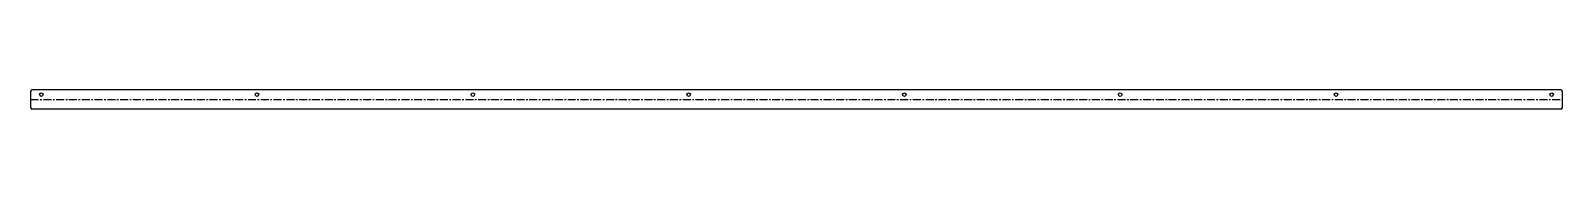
# Model space of a CAD drawing. Extents: x -2875 to 0, y -3 to 33.
import ezdxf

# ---------------------------------------------------------------- set-up
doc = ezdxf.new("R2010")
doc.units = 0
doc.header["$MEASUREMENT"] = 0
doc.linetypes.add('AXES', pattern=[24, 15, -3, 3, -3])
doc.layers.get('0').update_dxf_attribs({"linetype": 'CONTINUOUS'})

msp = doc.modelspace()

# ---------------------------------------------------------------- linework, layer by layer
at = {"color": 7}
for p, q in [((-2875, 30.163419), (-2875, 0)), ((-3, 33.163419), (-2872, 33.163419)), ((0, 0), (0, 30.163419)), ((-3, -3), (-2872, -3))]:
    msp.add_line(p, q, dxfattribs=at)
at = {"color": 1, "linetype": 'AXES'}
msp.add_line((-2875, 15.08171), (0, 15.08171), dxfattribs=at)
at = {"color": 7}
for centre in [(-2855, 24.163419), (-2450, 24.163419), (-2045, 24.163419), (-1640, 24.163419), (-1235, 24.163419), (-830, 24.163419), (-425, 24.163419), (-20, 24.163419)]:
    msp.add_circle(centre, 3.25, dxfattribs=at)
for centre, start, end in [((-2872, 30.163419), 90, 180), ((-3, 30.163419), 360, 90), ((-2872, 0), 180, 270), ((-3, 0), 270, 0)]:
    msp.add_arc(centre, 3, start, end, dxfattribs=at)

doc.saveas('drawing.dxf')
